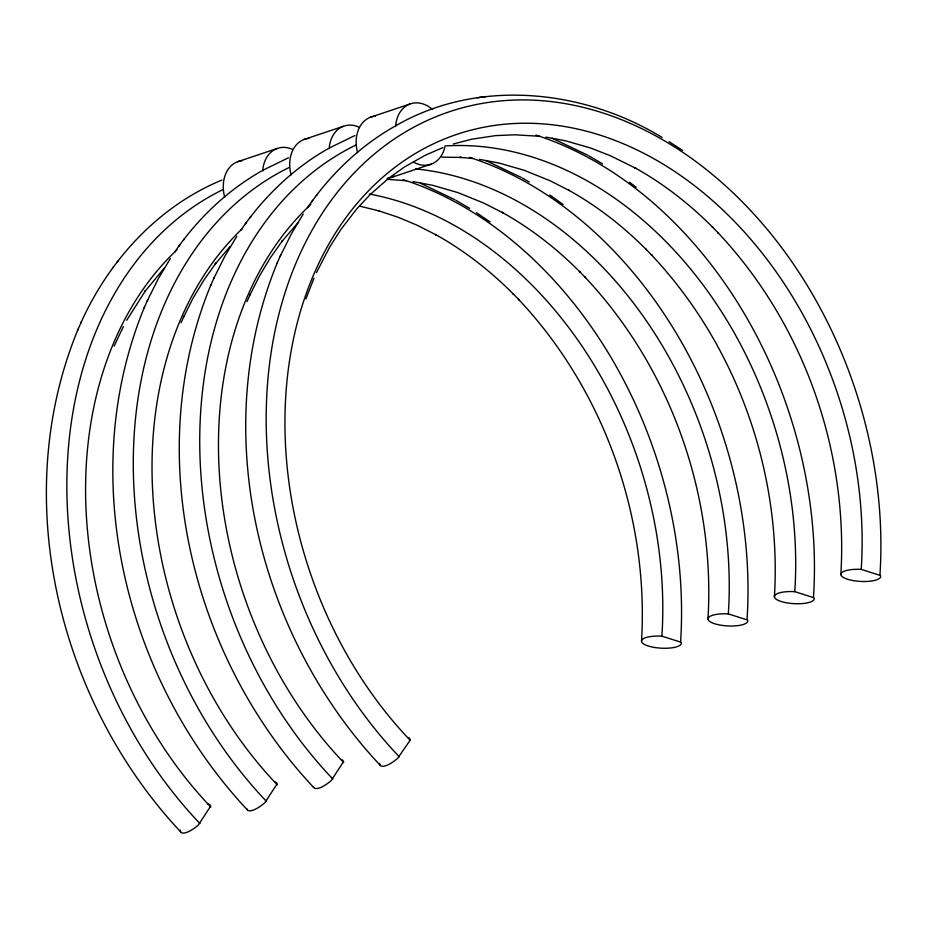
<?xml version="1.0" encoding="UTF-8"?>
<svg xmlns="http://www.w3.org/2000/svg" width="928" height="928" viewBox="0 0 928 928"><rect width="100%" height="100%" fill="white"/><g stroke="black" fill="none" stroke-linecap="round" stroke-linejoin="round"><path stroke-width="1.39" d="M641.526 641.306C649.02 517.07 603.931 389.969 518.45 299.268L519.042 299.895L512.929 293.596L513.544 294.234C490.378 270.906 464.22 250.444 435.452 234.482L436.543 235.097L417.31 225.318L397.787 217.14L378.079 210.61L379.471 211.004L359.716 206.155M661.896 636.167L659.68 636.063A19.94 6.02 3.2 0 0 641.631 641.816A19.94 6.02 3.2 0 0 663.996 648.266A19.94 6.02 3.2 0 0 681.106 642.246L661.896 636.167L662.348 627.908A366.838 278.481 71.5 0 0 369.321 194.022M707.971 619.057C715.465 494.81 670.376 367.708 584.895 277.02L585.487 277.634L579.374 271.336L579.988 271.974C556.823 248.658 530.665 228.195 501.897 212.222L502.988 212.837L483.755 203.07L457.678 192.525L432.75 185.333L412.995 181.61M728.341 613.907L726.125 613.814A19.94 6.02 3.2 0 0 708.076 619.568A19.94 6.02 3.2 0 0 730.44 626.017A19.94 6.02 3.2 0 0 747.55 619.997L728.341 613.907L728.805 605.648A366.838 278.481 71.5 0 0 415.651 168.908M774.416 596.797C781.91 472.561 736.82 345.46 651.34 254.759L651.943 255.386L645.818 249.087L646.433 249.725C623.268 226.397 597.11 205.935 568.342 189.973L569.432 190.588L550.2 180.809L524.134 170.276L499.206 163.084L479.44 159.361M794.786 591.658L792.57 591.554A19.94 6.02 3.2 0 0 774.52 597.307A19.94 6.02 3.2 0 0 796.885 603.757A19.94 6.02 3.2 0 0 813.995 597.736L794.786 591.658L795.25 583.399A366.838 278.481 71.5 0 0 446.252 145.882M840.861 574.548C848.354 450.3 803.265 323.199 717.796 232.51L718.388 233.125L712.263 226.826L712.878 227.464C689.713 204.148 663.555 183.686 634.787 167.713L635.889 168.328L610.172 155.649L590.579 148.016L565.651 140.824L545.896 137.1M861.242 569.398L859.026 569.305A19.94 6.02 3.2 0 0 840.977 575.058A19.94 6.02 3.2 0 0 863.33 581.508A19.94 6.02 3.2 0 0 880.44 575.488L861.242 569.398L861.694 561.138A366.838 278.481 71.5 0 0 449.28 137.077A366.838 278.481 71.5 0 0 404.538 734.28L410.118 740.254L397.648 758.327A19.94 6.693 -43.1 0 1 379.598 763.326M305.927 298.862L313.966 278.226M78.091 329.196C8.503 497.304 58.209 701.185 180.716 831.917M144.536 306.948C74.948 475.055 124.654 678.925 247.161 809.657M210.992 284.687C141.392 452.794 191.098 656.676 313.606 787.408M277.437 262.438C207.849 430.546 257.543 634.416 380.051 765.148M80.829 323.048C108.704 260.675 158.131 206.318 221.989 180.044M147.274 300.8L158.41 278.493L170.323 258.587M213.718 278.539L224.854 256.244L236.779 236.327M280.163 256.29L291.299 233.984L303.224 214.078M77.592 330.333L81.339 321.9M114.121 346.132L123.366 326.552M144.037 308.084L147.784 299.64M181.064 322.735L184.022 316.077M210.482 285.824L214.229 277.391M247.01 301.612L250.467 293.816M276.938 263.575L280.674 255.13M183.512 317.237L193.163 298.004L204.009 279.908L215.98 263.018L215.099 264.178L229.935 246.662M249.957 294.976L259.62 275.755L270.454 257.648L282.425 240.758L281.544 241.918L298.213 222.453M316.413 272.716L329.544 247.335L340.773 229.634L356.549 209.148L370.237 194.486L388.774 178.176L404.573 166.936L425.418 155.162L442.9 147.598M126.718 320.264L145.418 290.766L144.559 291.902L164.395 267.937M180.252 830.084A19.94 6.693 -43.1 0 0 198.302 825.096L210.679 806.119A19.94 6.693 -43.1 0 0 207.918 804.147M275.384 782.06A19.94 6.693 -43.1 0 1 277.124 783.858L264.747 802.836A19.94 6.693 -43.1 0 1 246.813 808.845M313.258 786.596A19.94 6.693 -43.1 0 0 331.203 780.587L343.569 761.61A19.94 6.693 -43.1 0 0 341.829 759.8M174.58 252.242C197.212 219.263 226.745 190.739 261.626 170.972M241.025 229.982C263.668 197.014 293.19 168.49 328.071 148.724M307.47 207.733C330.113 174.754 359.635 146.23 394.516 126.463M112.52 268.296L113.39 267.148M117.044 262.253L117.926 261.093M178.965 246.048L179.835 244.899M183.489 240.004L184.37 238.844M245.421 223.787L246.28 222.639M249.945 217.744L250.815 216.584M311.866 201.538L312.724 200.39M316.39 195.495L317.26 194.335M263.03 170.184L288.434 157.795M329.475 147.923L354.879 135.534M395.92 125.674C477.885 78.196 583.167 89.169 662.151 137.495M237.545 161.762L276.915 148.573M303.99 139.502L343.36 126.312M370.434 117.253L409.816 104.064M392.045 177.26L431.416 164.07M453.34 143.991L471.76 139.2L495.413 135.639L514.738 134.804L539.319 136.242M485.75 96.593L477.131 97.742M441.821 157.145L461.309 157.447L459.754 157.342L472.862 158.491M388.345 179.406L406.418 180.751M552.218 138.237L587.656 155.185M485.773 160.498L521.211 177.434M420.512 183.245L454.766 199.694M588.758 155.8L602.597 163.896M522.313 178.048L529.25 182.004M455.868 200.309L469.707 208.406M669.042 141.636L682.672 150.475M476.54 212.732L490.054 221.931M549.77 194.984L563.157 204.543M629.602 182.294L636.19 187.328M343.662 762.503L338.082 756.529A366.838 278.481 71.5 0 1 310.857 204.392M277.217 784.763L271.637 778.789A366.838 278.481 71.5 0 1 242.452 228.497M210.772 807.012L205.192 801.038A366.838 278.481 71.5 0 1 176.981 249.829M410.118 740.254L410.014 739.349A19.94 6.693 -43.1 0 0 408.274 737.551M224.692 197.154A31.9 24.209 71.5 0 1 242.486 160.625M262.705 170.996A31.9 24.209 71.5 0 1 292.297 149.257M399.307 756.83A390.676 296.577 71.5 0 1 441.206 114.666A390.676 296.577 71.5 0 1 879.953 574.792M332.862 779.079A390.676 296.577 71.5 0 1 355.726 145.139M535.955 135.105A390.676 296.577 71.5 0 1 813.508 597.052M394.354 176.192A31.9 24.209 71.5 0 1 387.092 178.385M357.582 152.644A31.9 24.209 71.5 0 1 375.376 116.116M445.115 145.777A31.9 24.209 71.5 0 1 413.482 162.098M395.595 126.486A31.9 24.209 71.5 0 1 432.587 109.492M266.417 801.34A390.676 296.577 71.5 0 1 289.281 167.4M469.498 157.354A390.676 296.577 71.5 0 1 747.063 619.301M199.961 823.588A390.676 296.577 71.5 0 1 222.836 189.66M403.054 179.614A390.676 296.577 71.5 0 1 680.618 641.561M291.137 174.905A31.9 24.209 71.5 0 1 308.931 138.376M329.15 148.747A31.9 24.209 71.5 0 1 358.742 126.997"/></g></svg>
